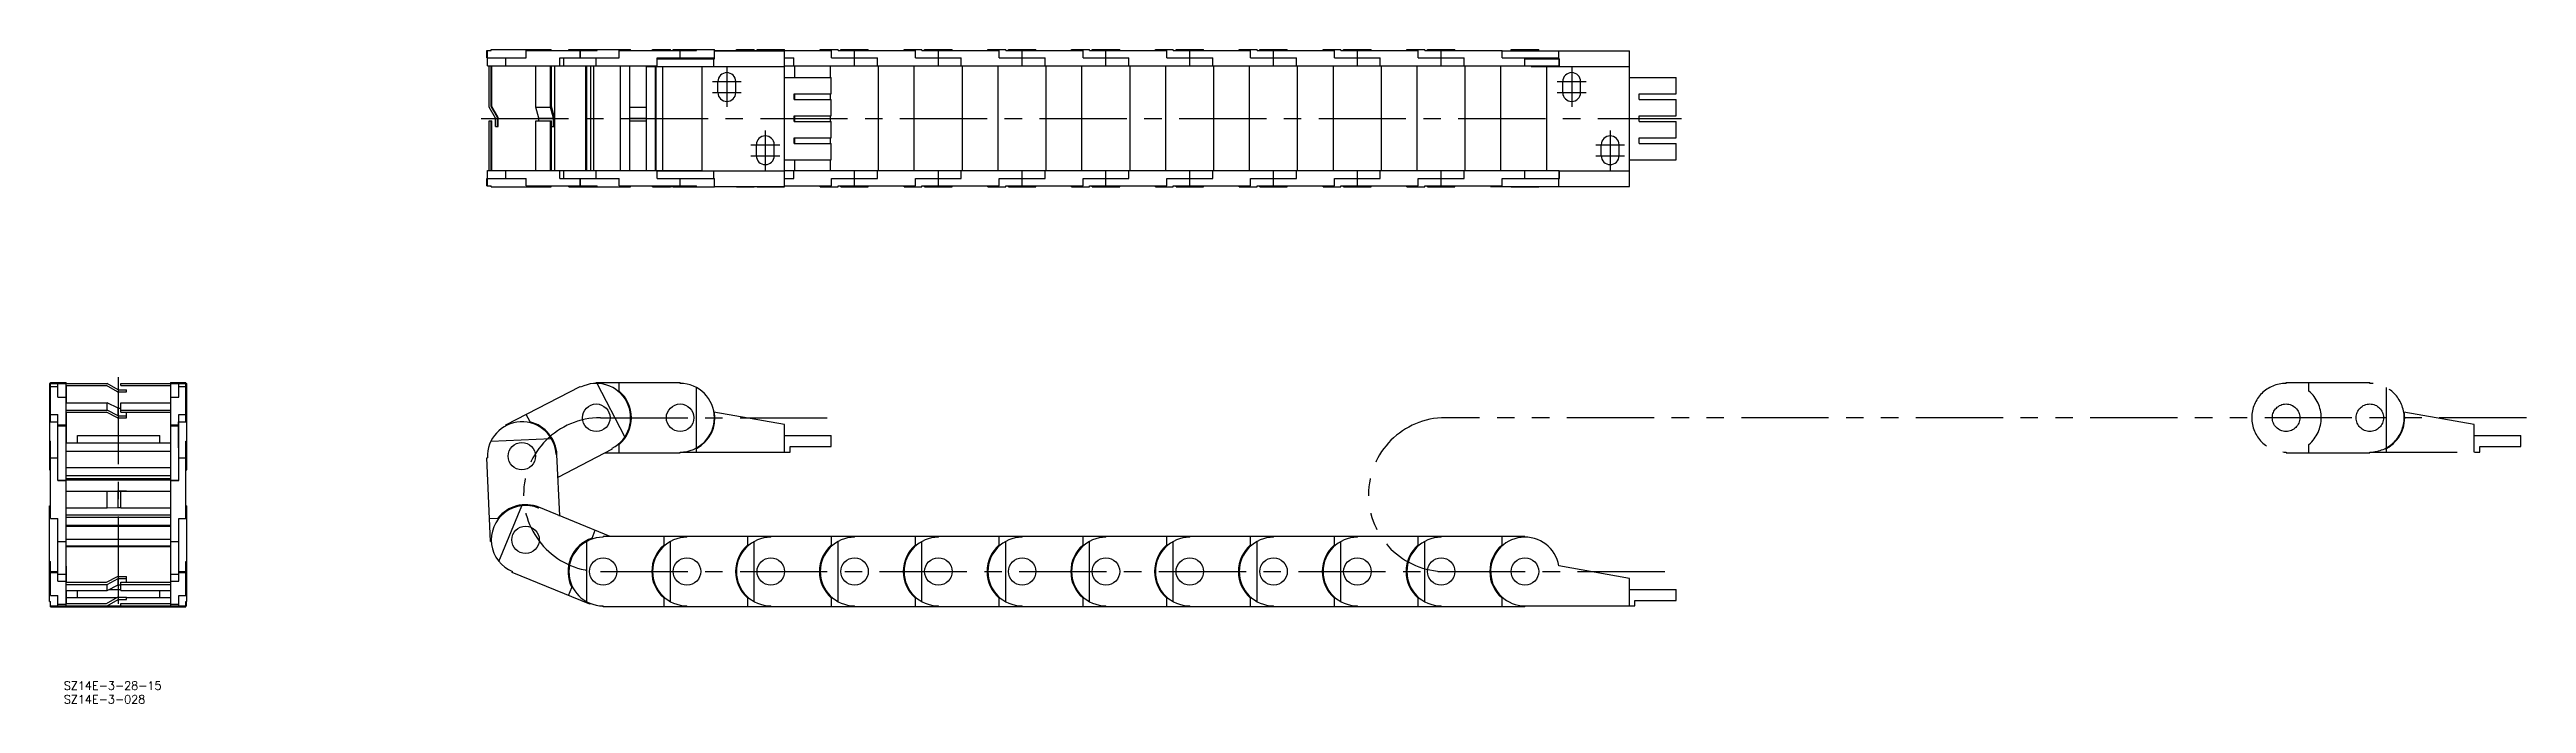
# Model space of a CAD drawing. Extents: x -25 to 876, y -35 to 203.
import ezdxf

# ---------------------------------------------------------------- set-up
doc = ezdxf.new("R2010")
doc.units = 0
doc.linetypes.add('CENTER', pattern=[50.8, 31.75, -6.35, 6.35, -6.35])
doc.linetypes.add('PHANTOM', pattern=[63.5, 31.75, -6.35, 6.35, -6.35, 6.35, -6.35])
doc.layers.get('0').update_dxf_attribs({"linetype": 'CONTINUOUS'})
doc.layers.add('CENTER', color=1, linetype='CENTER')
doc.styles.get("Standard").update_dxf_attribs({"font": 'txt.shx', "height": 3, "bigfont": 'bigfont.shx'})

msp = doc.modelspace()

# ---------------------------------------------------------------- linework, layer by layer
at = {"color": 7, "linetype": 'CONTINUOUS'}
for p, q in [((134.12, 199.87), (134.12, 202.47)), ((134.12, 202.47), (135.68, 202.47)), ((134.12, 199.87), (148.45, 199.87)), ((134.4, 196.87), (134.4, 202.47)), ((134.77, 199.86), (134.77, 199.87)), ((135.68, 202.47), (135.68, 202.87)), ((135.68, 202.87), (157.59, 202.87)), ((141.03, 196.87), (141.03, 199.87)), ((148.45, 199.87), (148.45, 202.47)), ((148.45, 202.47), (168.12, 202.47)), ((148.45, 202.47), (174.3, 202.47)), ((157.59, 202.47), (157.59, 202.87)), ((160.71, 196.87), (160.71, 199.87)), ((160.71, 199.87), (182.35, 199.87)), ((162.13, 196.87), (162.13, 199.86)), ((164, 202.47), (164, 202.87)), ((164, 202.87), (186.5, 202.87)), ((168.12, 199.87), (168.12, 202.47)), ((168.26, 199.87), (168.26, 202.47)), ((169, 202.47), (169, 202.87)), ((171.65, 199.86), (171.65, 199.87)), ((171.65, 199.86), (171.65, 199.87)), ((171.65, 199.86), (174, 199.86)), ((171.65, 199.86), (174, 199.86)), ((174, 196.87), (174, 199.87)), ((174.3, 202.47), (174.3, 202.87)), ((182.35, 199.87), (182.35, 202.47)), ((182.35, 202.47), (210.5, 202.47)), ((186.5, 202.47), (186.5, 202.87)), ((194.5, 202.47), (194.5, 202.87)), ((194.5, 202.87), (201, 202.87)), ((196.15, 196.87), (196.15, 199.87)), ((196.15, 199.87), (208.05, 199.87)), ((196.15, 199.52), (217.04, 199.52)), ((199.5, 199.52), (199.5, 199.87)), ((201, 202.47), (201, 202.87)), ((202, 202.47), (202, 202.87)), ((202, 202.87), (217, 202.87)), ((204.5, 199.87), (204.5, 202.47)), ((208.05, 199.86), (208.05, 199.87)), ((208.05, 199.86), (217, 199.86)), ((209.5, 199.52), (209.5, 199.86)), ((210.5, 202.47), (210.5, 202.87)), ((210.5, 199.52), (210.5, 199.86)), ((216.83, 196.69), (216.83, 199.52)), ((217, 199.86), (217, 202.87)), ((217, 202.47), (229.15, 202.47)), ((217, 202.34), (217.04, 202.34)), ((217.04, 199.52), (217.04, 202.34)), ((217.04, 202.34), (242.5, 202.34)), ((225, 202.47), (225, 202.87)), ((225, 202.87), (231.5, 202.87)), ((229.15, 202.34), (229.15, 202.47)), ((231.5, 202.47), (231.5, 202.87)), ((231.5, 202.47), (259.65, 202.47)), ((232.5, 202.47), (232.5, 202.87)), ((232.5, 202.87), (242.5, 202.87)), ((237.5, 202.34), (237.5, 202.47)), ((242.5, 202.47), (242.5, 202.87)), ((242.5, 153.04), (242.5, 202.34)), ((242.5, 199.87), (245.85, 199.87)), ((242.5, 199.87), (245.85, 199.87)), ((245.85, 196.87), (245.85, 199.87)), ((255.5, 202.47), (255.5, 202.87)), ((255.5, 202.87), (262, 202.87)), ((259.65, 199.87), (259.65, 202.47)), ((259.65, 199.87), (276.35, 199.87)), ((262, 202.47), (262, 202.87)), ((262, 202.47), (290.15, 202.47)), ((263, 202.47), (263, 202.87)), ((263, 202.87), (273, 202.87)), ((268, 196.87), (268, 202.47)), ((273, 202.47), (273, 202.87)), ((276.35, 196.87), (276.35, 199.87)), ((286, 202.47), (286, 202.87)), ((286, 202.87), (292.5, 202.87)), ((290.15, 199.87), (290.15, 202.47)), ((290.15, 199.87), (306.85, 199.87)), ((292.5, 202.47), (292.5, 202.87)), ((292.5, 202.47), (320.65, 202.47)), ((293.5, 202.47), (293.5, 202.87)), ((293.5, 202.87), (303.5, 202.87)), ((298.5, 196.87), (298.5, 202.47)), ((303.5, 202.47), (303.5, 202.87)), ((306.85, 196.87), (306.85, 199.87)), ((316.5, 202.47), (316.5, 202.87)), ((316.5, 202.87), (323, 202.87)), ((320.65, 199.87), (320.65, 202.47)), ((320.65, 199.87), (337.35, 199.87)), ((323, 202.47), (323, 202.87)), ((323, 202.47), (351.15, 202.47)), ((324, 202.47), (324, 202.87)), ((324, 202.87), (334, 202.87)), ((329, 196.87), (329, 202.47)), ((334, 202.47), (334, 202.87)), ((337.35, 196.87), (337.35, 199.87)), ((347, 202.47), (347, 202.87)), ((347, 202.87), (353.5, 202.87)), ((351.15, 199.87), (351.15, 202.47)), ((351.15, 199.87), (367.85, 199.87)), ((353.5, 202.47), (353.5, 202.87)), ((353.5, 202.47), (381.65, 202.47)), ((354.5, 202.47), (354.5, 202.87)), ((354.5, 202.87), (364.5, 202.87)), ((359.5, 196.87), (359.5, 202.47)), ((364.5, 202.47), (364.5, 202.87)), ((367.85, 196.87), (367.85, 199.87)), ((377.5, 202.47), (377.5, 202.87)), ((377.5, 202.87), (384, 202.87)), ((381.65, 199.87), (381.65, 202.47)), ((381.65, 199.87), (398.35, 199.87)), ((384, 202.47), (384, 202.87)), ((384, 202.47), (412.15, 202.47)), ((385, 202.47), (385, 202.87)), ((385, 202.87), (395, 202.87)), ((390, 196.87), (390, 202.47)), ((395, 202.47), (395, 202.87)), ((398.35, 196.87), (398.35, 199.87)), ((408, 202.47), (408, 202.87)), ((408, 202.87), (414.5, 202.87)), ((412.15, 199.87), (412.15, 202.47)), ((412.15, 199.87), (428.85, 199.87)), ((414.5, 202.47), (414.5, 202.87)), ((414.5, 202.47), (442.65, 202.47)), ((415.5, 202.47), (415.5, 202.87)), ((415.5, 202.87), (425.5, 202.87)), ((420.5, 196.87), (420.5, 202.47)), ((425.5, 202.47), (425.5, 202.87)), ((428.85, 196.87), (428.85, 199.87)), ((438.5, 202.47), (438.5, 202.87)), ((438.5, 202.87), (445, 202.87)), ((442.65, 199.87), (442.65, 202.47)), ((442.65, 199.87), (459.35, 199.87)), ((445, 202.47), (445, 202.87)), ((445, 202.47), (473.15, 202.47)), ((446, 202.47), (446, 202.87)), ((446, 202.87), (456, 202.87)), ((451, 196.87), (451, 202.47)), ((456, 202.47), (456, 202.87)), ((459.35, 196.87), (459.35, 199.87)), ((469, 202.47), (469, 202.87)), ((469, 202.87), (475.5, 202.87)), ((473.15, 199.87), (473.15, 202.47)), ((473.15, 199.87), (489.85, 199.87)), ((475.5, 202.47), (475.5, 202.87)), ((475.5, 202.47), (503.65, 202.47)), ((476.5, 202.47), (476.5, 202.87)), ((476.5, 202.87), (486.5, 202.87)), ((481.5, 196.87), (481.5, 202.47)), ((486.5, 202.47), (486.5, 202.87)), ((489.85, 196.87), (489.85, 199.87)), ((503.65, 199.87), (503.65, 202.47)), ((503.65, 202.34), (550, 202.34)), ((503.65, 199.87), (524.5, 199.87)), ((507, 202.34), (507, 202.87)), ((507, 202.87), (517, 202.87)), ((512, 196.87), (512, 199.87)), ((512, 199.52), (524.54, 199.52)), ((517, 202.34), (517, 202.87)), ((524.33, 199.52), (524.33, 202.34)), ((524.5, 196.87), (524.5, 199.52)), ((524.54, 196.69), (524.54, 199.52)), ((550, 153.04), (550, 202.34)), ((134.4, 196.87), (196.15, 196.87)), ((134.96, 181.87), (134.96, 196.87)), ((135.76, 182.08), (135.76, 196.87)), ((136.03, 182.08), (136.03, 196.87)), ((152.05, 181.87), (152.05, 196.87)), ((157.38, 181.87), (157.38, 196.87)), ((157.75, 182.08), (157.75, 196.87)), ((158.85, 158.87), (158.85, 196.87)), ((170.18, 158.87), (170.18, 196.87)), ((170.51, 158.87), (170.51, 196.87)), ((171.96, 158.87), (171.96, 196.87)), ((173.12, 158.87), (173.12, 196.87)), ((182.75, 158.87), (182.75, 196.87)), ((186.25, 158.87), (186.25, 196.87)), ((192.25, 158.87), (192.25, 196.87)), ((192.25, 196.69), (242.5, 196.69)), ((195.5, 158.87), (195.5, 196.69)), ((195.75, 158.87), (195.75, 196.69)), ((198.25, 158.87), (198.25, 196.69)), ((212.5, 158.69), (212.5, 196.69)), ((218.25, 187.19), (218.25, 191.19)), ((224.75, 187.19), (224.75, 191.19)), ((242.5, 196.87), (246.25, 196.87)), ((242.5, 192.69), (259.5, 192.69)), ((245.85, 196.87), (524.5, 196.87)), ((246.25, 192.69), (246.25, 196.87)), ((259.25, 192.69), (259.25, 196.87)), ((259.5, 186.69), (259.5, 192.69)), ((276.75, 158.87), (276.75, 196.87)), ((289.75, 158.87), (289.75, 196.87)), ((307.25, 158.87), (307.25, 196.87)), ((320.25, 158.87), (320.25, 196.87)), ((337.75, 158.87), (337.75, 196.87)), ((350.75, 158.87), (350.75, 196.87)), ((368.25, 158.87), (368.25, 196.87)), ((381.25, 158.87), (381.25, 196.87)), ((398.75, 158.87), (398.75, 196.87)), ((411.75, 158.87), (411.75, 196.87)), ((429.25, 158.87), (429.25, 196.87)), ((442.25, 158.87), (442.25, 196.87)), ((459.75, 158.87), (459.75, 196.87)), ((472.75, 158.87), (472.75, 196.87)), ((490.25, 158.87), (490.25, 196.87)), ((503.25, 158.87), (503.25, 196.87)), ((514.24, 196.69), (514.24, 196.87)), ((514.24, 196.69), (550, 196.69)), ((520, 158.87), (520, 196.69)), ((525.75, 187.19), (525.75, 191.19)), ((532.25, 187.19), (532.25, 191.19)), ((550, 192.69), (567, 192.69)), ((567, 186.69), (567, 192.69)), ((137.27, 177.87), (134.96, 181.87)), ((135.76, 182.08), (136.03, 182.08)), ((138.07, 178.08), (135.76, 182.08)), ((138.34, 178.08), (136.03, 182.08)), ((152.05, 181.87), (157.38, 181.87)), ((153.11, 177.87), (152.05, 181.87)), ((158.44, 177.87), (157.38, 181.87)), ((158.81, 178.08), (157.75, 182.08)), ((186.25, 181.87), (192.25, 181.87)), ((246, 184.69), (246, 186.69)), ((246, 186.69), (259.5, 186.69)), ((246, 184.69), (259.5, 184.69)), ((246.25, 184.69), (246.25, 186.69)), ((259.25, 184.69), (259.25, 186.69)), ((259.5, 178.69), (259.5, 184.69)), ((553.5, 184.69), (553.5, 186.69)), ((553.5, 186.69), (567, 186.69)), ((553.5, 184.69), (567, 184.69)), ((567, 178.69), (567, 184.69)), ((134.96, 158.87), (134.96, 176.87)), ((134.96, 176.87), (136.03, 176.87)), ((135.76, 158.87), (135.76, 176.87)), ((136.03, 158.87), (136.03, 176.87)), ((137.27, 174.87), (137.27, 177.87)), ((137.27, 174.87), (138.34, 174.87)), ((138.07, 174.87), (138.07, 178.08)), ((138.07, 178.08), (138.34, 178.08)), ((138.34, 174.87), (138.34, 178.08)), ((152.05, 158.87), (152.05, 176.87)), ((152.05, 176.87), (157.75, 176.87)), ((153.11, 176.87), (153.11, 177.87)), ((153.11, 177.87), (158.44, 177.87)), ((157.38, 158.87), (157.38, 176.87)), ((157.75, 158.87), (157.75, 176.87)), ((157.75, 174.87), (158.81, 174.87)), ((158.44, 174.87), (158.44, 177.87)), ((158.81, 174.87), (158.81, 178.08)), ((186.25, 177.87), (192.25, 177.87)), ((186.25, 176.87), (192.25, 176.87)), ((246, 176.69), (246, 178.69)), ((246, 178.69), (259.5, 178.69)), ((246, 176.69), (259.5, 176.69)), ((246.25, 176.69), (246.25, 178.69)), ((259.25, 176.69), (259.25, 178.69)), ((259.5, 170.69), (259.5, 176.69)), ((553.5, 176.69), (553.5, 178.69)), ((553.5, 178.69), (567, 178.69)), ((553.5, 176.69), (567, 176.69)), ((567, 170.69), (567, 176.69)), ((232.25, 164.19), (232.25, 168.19)), ((238.75, 164.19), (238.75, 168.19)), ((242.5, 162.69), (259.5, 162.69)), ((246, 168.69), (246, 170.69)), ((246, 170.69), (259.5, 170.69)), ((246, 168.69), (259.5, 168.69)), ((246.25, 168.69), (246.25, 170.69)), ((246.25, 158.87), (246.25, 162.69)), ((259.25, 168.69), (259.25, 170.69)), ((259.25, 158.87), (259.25, 162.69)), ((259.5, 162.69), (259.5, 168.69)), ((539.75, 164.19), (539.75, 168.19)), ((546.25, 164.19), (546.25, 168.19)), ((550, 162.69), (567, 162.69)), ((553.5, 168.69), (553.5, 170.69)), ((553.5, 170.69), (567, 170.69)), ((553.5, 168.69), (567, 168.69)), ((567, 162.69), (567, 168.69)), ((134.12, 153.27), (134.12, 155.87)), ((134.12, 155.87), (148.45, 155.87)), ((134.12, 153.27), (135.68, 153.27)), ((134.4, 153.27), (134.4, 158.87)), ((134.4, 158.87), (212.5, 158.87)), ((135.68, 152.87), (135.68, 153.27)), ((141.03, 155.87), (141.03, 158.87)), ((148.45, 153.27), (148.45, 155.87)), ((148.45, 153.27), (174.3, 153.27)), ((157.59, 152.87), (157.59, 153.27)), ((160.71, 155.87), (160.71, 158.87)), ((160.71, 155.87), (182.35, 155.87)), ((162.13, 155.87), (162.13, 158.87)), ((164, 152.87), (164, 153.27)), ((168.12, 153.27), (168.12, 155.87)), ((168.26, 153.27), (168.26, 155.87)), ((169, 152.87), (169, 153.27)), ((174, 155.87), (174, 158.87)), ((174.3, 152.87), (174.3, 153.27)), ((182.35, 153.27), (182.35, 155.87)), ((182.35, 153.27), (210.5, 153.27)), ((186.5, 152.87), (186.5, 153.27)), ((186.5, 152.87), (186.5, 153.27)), ((194.5, 152.87), (194.5, 153.27)), ((196.15, 155.87), (196.15, 158.87)), ((196.15, 158.69), (242.5, 158.69)), ((196.15, 155.87), (217.04, 155.87)), ((199.5, 153.04), (199.5, 153.27)), ((204.5, 153.27), (204.5, 155.87)), ((207, 158.69), (207, 158.87)), ((208.05, 155.87), (208.05, 155.87)), ((208.05, 155.87), (216.83, 155.87)), ((209.5, 153.04), (209.5, 153.27)), ((210.5, 152.87), (210.5, 153.27)), ((216.83, 155.87), (216.83, 158.69)), ((217, 152.87), (217, 155.87)), ((217.04, 153.04), (217.04, 155.87)), ((242.5, 158.87), (245.85, 158.87)), ((242.5, 155.87), (245.85, 155.87)), ((242.5, 153.27), (259.65, 153.27)), ((245.85, 155.87), (245.85, 158.87)), ((245.85, 158.87), (524.5, 158.87)), ((255.5, 152.87), (255.5, 153.27)), ((259.65, 153.27), (259.65, 155.87)), ((259.65, 155.87), (276.35, 155.87)), ((262, 152.87), (262, 153.27)), ((262, 153.27), (290.15, 153.27)), ((263, 152.87), (263, 153.27)), ((268, 153.27), (268, 158.87)), ((273, 152.87), (273, 153.27)), ((276.35, 155.87), (276.35, 158.87)), ((286, 152.87), (286, 153.27)), ((290.15, 153.27), (290.15, 155.87)), ((290.15, 155.87), (298.5, 155.87)), ((292.5, 152.87), (292.5, 153.27)), ((292.5, 153.27), (320.65, 153.27)), ((293.5, 152.87), (293.5, 153.27)), ((294.95, 155.87), (298.5, 155.87)), ((298.5, 153.27), (298.5, 158.87)), ((298.5, 155.87), (306.85, 155.87)), ((303.5, 152.87), (303.5, 153.27)), ((306.85, 155.87), (306.85, 158.87)), ((316.5, 152.87), (316.5, 153.27)), ((320.65, 153.27), (320.65, 155.87)), ((320.65, 155.87), (337.35, 155.87)), ((323, 152.87), (323, 153.27)), ((323, 153.27), (351.15, 153.27)), ((324, 152.87), (324, 153.27)), ((329, 153.27), (329, 158.87)), ((334, 152.87), (334, 153.27)), ((337.35, 155.87), (337.35, 158.87)), ((347, 152.87), (347, 153.27)), ((351.15, 153.27), (351.15, 155.87)), ((351.15, 155.87), (367.85, 155.87)), ((353.5, 152.87), (353.5, 153.27)), ((353.5, 153.27), (381.65, 153.27)), ((354.5, 152.87), (354.5, 153.27)), ((359.5, 153.27), (359.5, 158.87)), ((364.5, 152.87), (364.5, 153.27)), ((367.85, 155.87), (367.85, 158.87)), ((377.5, 152.87), (377.5, 153.27)), ((381.65, 153.27), (381.65, 155.87)), ((381.65, 155.87), (398.35, 155.87)), ((384, 152.87), (384, 153.27)), ((384, 153.27), (412.15, 153.27)), ((385, 152.87), (385, 153.27)), ((390, 153.27), (390, 158.87)), ((395, 152.87), (395, 153.27)), ((398.35, 155.87), (398.35, 158.87)), ((408, 152.87), (408, 153.27)), ((412.15, 153.27), (412.15, 155.87)), ((412.15, 155.87), (428.85, 155.87)), ((414.5, 152.87), (414.5, 153.27)), ((414.5, 153.27), (442.65, 153.27)), ((415.5, 152.87), (415.5, 153.27)), ((420.5, 153.27), (420.5, 158.87)), ((425.5, 152.87), (425.5, 153.27)), ((428.85, 155.87), (428.85, 158.87)), ((438.5, 152.87), (438.5, 153.27)), ((442.65, 153.27), (442.65, 155.87)), ((442.65, 155.87), (459.35, 155.87)), ((445, 152.87), (445, 153.27)), ((445, 153.27), (473.15, 153.27)), ((446, 152.87), (446, 153.27)), ((451, 153.27), (451, 158.87)), ((456, 152.87), (456, 153.27)), ((459.35, 155.87), (459.35, 158.87)), ((469, 152.87), (469, 153.27)), ((473.15, 153.27), (473.15, 155.87)), ((473.15, 155.87), (489.85, 155.87)), ((475.5, 152.87), (475.5, 153.27)), ((475.5, 153.27), (503.65, 153.27)), ((476.5, 152.87), (476.5, 153.27)), ((481.5, 153.27), (481.5, 158.87)), ((486.5, 152.87), (486.5, 153.27)), ((489.85, 155.87), (489.85, 158.87)), ((499.5, 153.04), (499.5, 153.27)), ((503.65, 153.27), (503.65, 155.87)), ((503.65, 155.87), (524.54, 155.87)), ((512, 155.87), (512, 158.87)), ((514.24, 155.87), (514.24, 155.87)), ((524.33, 153.04), (524.33, 155.87)), ((524.5, 155.87), (524.5, 158.87)), ((524.5, 158.69), (550, 158.69)), ((524.54, 155.87), (524.54, 158.69)), ((135.68, 152.87), (157.59, 152.87)), ((146.85, 152.87), (146.85, 152.87)), ((146.85, 152.87), (146.85, 152.87)), ((164, 152.87), (186.5, 152.87)), ((174.3, 152.87), (186.5, 152.87)), ((194.5, 152.87), (201, 152.87)), ((199.5, 153.04), (209.5, 153.04)), ((201, 152.87), (201, 153.04)), ((202, 152.87), (202, 153.04)), ((202, 152.87), (217, 152.87)), ((217, 153.04), (217.2, 153.04)), ((217.04, 153.04), (242.5, 153.04)), ((225, 152.87), (225, 153.04)), ((225, 152.87), (231.5, 152.87)), ((231.5, 152.87), (231.5, 153.04)), ((232.5, 152.87), (232.5, 153.04)), ((232.5, 152.87), (242.5, 152.87)), ((242.5, 152.87), (242.5, 153.04)), ((255.5, 152.87), (262, 152.87)), ((263, 152.87), (273, 152.87)), ((286, 152.87), (292.5, 152.87)), ((293.5, 152.87), (303.5, 152.87)), ((316.5, 152.87), (323, 152.87)), ((324, 152.87), (334, 152.87)), ((347, 152.87), (353.5, 152.87)), ((354.5, 152.87), (364.5, 152.87)), ((377.5, 152.87), (384, 152.87)), ((385, 152.87), (395, 152.87)), ((408, 152.87), (414.5, 152.87)), ((415.5, 152.87), (425.5, 152.87)), ((438.5, 152.87), (445, 152.87)), ((446, 152.87), (456, 152.87)), ((469, 152.87), (475.5, 152.87)), ((476.5, 152.87), (486.5, 152.87)), ((499.5, 153.04), (550, 153.04)), ((507, 152.87), (507, 153.04)), ((507, 152.87), (517, 152.87)), ((517, 152.87), (517, 153.04)), ((-25, 81.3), (-24.6, 81.3)), ((-25, 81.3), (-25, 49.8)), ((-24.6, 67.3), (-24.6, 81.6)), ((-24.6, 81.6), (-19, 81.6)), ((-24.6, 81.3), (-4, 81.3)), ((-22, 76.34), (-22, 81.6)), ((-21.99, 81.08), (-21.99, 81.3)), ((-19, 0), (-19, 81.6)), ((0, 78.99), (-4, 81.3)), ((1, 80.5), (1, 81.3)), ((1, 81.3), (24.6, 81.3)), ((19, 81.6), (24.6, 81.6)), ((19, 81.6), (19, 0)), ((21.99, 81.08), (21.99, 81.3)), ((22, 76.34), (22, 81.6)), ((24.6, 67.3), (24.6, 81.6)), ((24.6, 81.3), (25, 81.3)), ((25, 49.8), (25, 81.3)), ((174, 81.6), (204.5, 81.6)), ((174, 81.3), (174, 81.6)), ((184.36, 61.81), (174.3, 81.3)), ((182.35, 78.5), (182.35, 81.6)), ((204.5, 81.3), (204.5, 81.6)), ((-25, 73.8), (-24.6, 73.8)), ((-24.6, 80.17), (-22, 80.17)), ((-22, 81.08), (-21.99, 81.08)), ((-22, 76.34), (-19, 76.34)), ((-19, 80.5), (-4.21, 80.5)), ((-19, 74.28), (-4, 74.28)), ((-18.83, 74.28), (-18.83, 80.5)), ((-0.21, 78.19), (-4.21, 80.5)), ((-4, 71.53), (-4, 74.28)), ((0, 72.23), (-4, 74.28)), ((-0.21, 78.19), (3, 78.19)), ((0, 78.99), (3, 78.99)), ((0, 69.48), (0, 72.23)), ((0, 72.23), (1, 72.23)), ((1, 80.5), (19, 80.5)), ((1, 70.82), (1, 74.28)), ((1, 74.28), (19, 74.28)), ((3, 78.19), (3, 78.99)), ((19, 76.34), (22, 76.34)), ((21.99, 81.08), (22, 81.08)), ((22, 80.17), (24.6, 80.17)), ((24.6, 73.8), (25, 73.8)), ((141.03, 66.17), (168.12, 80.17)), ((168.26, 79.91), (168.12, 80.17)), ((210.5, 57.83), (210.5, 79.77)), ((-25, 67.3), (-22, 67.3)), ((-24.6, 70), (-22, 70)), ((-22, 45.89), (-22, 70)), ((-22, 66.17), (-19, 66.17)), ((-22, 65.9), (-19, 65.9)), ((-19, 71.53), (-4, 71.53)), ((-19, 70.82), (-4.21, 70.82)), ((-18.83, 59.7), (-18.83, 70.82)), ((-0.21, 68.77), (-4.21, 70.82)), ((0, 69.48), (-4, 71.53)), ((-0.21, 68.77), (3, 68.77)), ((0, 69.48), (3, 69.48)), ((1, 71.53), (19, 71.53)), ((1, 70.82), (19, 70.82)), ((3, 68.77), (3, 70.82)), ((19, 66.17), (22, 66.17)), ((19, 65.9), (22, 65.9)), ((21.99, 57.81), (21.99, 67.3)), ((22, 45.89), (22, 70)), ((22, 70), (24.6, 70)), ((22, 67.3), (25, 67.3)), ((25, 60.3), (25, 67.3)), ((141.17, 65.9), (141.03, 66.17)), ((149.87, 67.25), (148.45, 70)), ((242.5, 66.3), (216.83, 70.83)), ((242.5, 56.3), (242.5, 66.3)), ((-25, 60.3), (-24.6, 60.3)), ((-25, 59.8), (-24.6, 59.8)), ((-24.6, 32.1), (-24.6, 60.3)), ((-24.6, 54.24), (-22, 54.24)), ((-24.6, 54.23), (-22, 54.23)), ((-19, 59.7), (19, 59.7)), ((-19, 56.58), (19, 56.58)), ((-14.83, 59.7), (-14.83, 62.3)), ((-14.83, 62.3), (15.17, 62.3)), ((15.17, 59.7), (15.17, 62.3)), ((21.99, 57.81), (22, 57.81)), ((22, 54.24), (24.6, 54.24)), ((22, 54.23), (24.6, 54.23)), ((24.6, 32.1), (24.6, 60.3)), ((24.6, 60.3), (25, 60.3)), ((24.6, 59.8), (25, 59.8)), ((134.12, 54.23), (134.42, 54.24)), ((135.48, 23.76), (134.12, 54.23)), ((135.68, 60.3), (157.59, 61.28)), ((159.39, 55.36), (159.69, 55.37)), ((160.69, 33.08), (159.69, 55.37)), ((160.06, 47.19), (179.88, 57.43)), ((177.11, 56), (204.5, 56)), ((179.88, 57.43), (179.74, 57.69)), ((182.35, 56), (182.35, 59.1)), ((204.5, 56.3), (244.5, 56.3)), ((204.5, 56), (204.5, 56.3)), ((210.5, 56.3), (210.5, 57.61)), ((242.5, 62.3), (259.5, 62.3)), ((244.5, 56.3), (244.5, 58.3)), ((244.5, 58.3), (259.5, 58.3)), ((259.5, 58.3), (259.5, 62.3)), ((-25, 49.8), (-24.6, 49.8)), ((-22, 45.89), (-19, 45.89)), ((-21.99, 46.03), (-19, 46.03)), ((-19, 50.73), (19, 50.73)), ((-19, 47.71), (19, 47.71)), ((-19, 46.62), (19, 46.62)), ((-19, 46.48), (19, 46.48)), ((-19, 46.21), (19, 46.21)), ((19, 46.03), (21.99, 46.03)), ((19, 45.89), (22, 45.89)), ((24.6, 49.8), (25, 49.8)), ((160.2, 47.26), (160.04, 47.57)), ((-25, 1.83), (-25, 36.75)), ((-25, 36.75), (-24.6, 36.75)), ((-19, 42.04), (-4.21, 42.04)), ((-19, 42), (-4, 42)), ((-4.21, 42.04), (-0.21, 42.14)), ((-4, 42), (0, 42.11)), ((-4, 36.01), (-4, 42)), ((-4, 36.01), (0, 36.11)), ((-0.21, 42.14), (3, 42.14)), ((0, 36.11), (0, 42.11)), ((0, 42.11), (3, 42.11)), ((0, 36.11), (1, 36.11)), ((1, 36.01), (1, 42.04)), ((1, 42.04), (19, 42.04)), ((1, 42), (19, 42)), ((3, 42.04), (3, 42.14)), ((24.6, 36.75), (25, 36.75)), ((25, 1.83), (25, 36.75)), ((138.56, 16.45), (146.85, 36.75)), ((152.99, 35.9), (153.1, 36.18)), ((179.01, 25.6), (153.1, 36.18)), ((-24.6, 32.1), (-22, 32.1)), ((-22, 9.32), (-22, 32.1)), ((-19, 36.01), (-4, 36.01)), ((-19, 33.48), (19, 33.48)), ((-19, 32.59), (19, 32.59)), ((-19, 29.67), (19, 29.67)), ((-19, 29.35), (19, 29.35)), ((1, 36.01), (19, 36.01)), ((22, 9.32), (22, 32.1)), ((22, 32.1), (24.6, 32.1)), ((135.1, 32.1), (138.2, 32.24)), ((160.33, 33.23), (160.68, 33.24)), ((172.44, 24.94), (173.61, 27.81)), ((-22, 23.76), (-19, 23.76)), ((-19, 24.53), (19, 24.53)), ((-19, 22.14), (19, 22.14)), ((-19, 21.9), (19, 21.9)), ((19, 23.76), (22, 23.76)), ((135.48, 23.76), (135.78, 23.77)), ((170.5, 1.83), (170.5, 23.77)), ((512, 25.6), (176.5, 25.6)), ((176.5, 25.3), (176.5, 25.6)), ((198.65, 22.5), (198.65, 25.6)), ((201, 1.83), (201, 23.77)), ((207, 25.3), (207, 25.6)), ((229.15, 22.5), (229.15, 25.6)), ((231.5, 1.83), (231.5, 23.77)), ((237.5, 25.3), (237.5, 25.6)), ((259.65, 22.5), (259.65, 25.6)), ((262, 1.83), (262, 23.77)), ((268, 25.3), (268, 25.6)), ((290.15, 22.5), (290.15, 25.6)), ((292.5, 1.83), (292.5, 23.77)), ((298.5, 25.3), (298.5, 25.6)), ((320.65, 22.5), (320.65, 25.6)), ((323, 1.83), (323, 23.77)), ((329, 25.3), (329, 25.6)), ((351.15, 22.5), (351.15, 25.6)), ((353.5, 1.83), (353.5, 23.77)), ((359.5, 25.3), (359.5, 25.6)), ((381.65, 22.5), (381.65, 25.6)), ((384, 1.83), (384, 23.77)), ((390, 25.3), (390, 25.6)), ((412.15, 22.5), (412.15, 25.6)), ((414.5, 1.83), (414.5, 23.77)), ((420.5, 25.3), (420.5, 25.6)), ((442.65, 22.5), (442.65, 25.6)), ((445, 1.83), (445, 23.77)), ((451, 25.3), (451, 25.6)), ((473.15, 22.5), (473.15, 25.6)), ((475.5, 1.83), (475.5, 23.77)), ((481.5, 25.3), (481.5, 25.6)), ((503.65, 22.5), (503.65, 25.6)), ((512, 25.3), (512, 25.6)), ((-25, 16.45), (-24.6, 16.45)), ((-24.6, 4.11), (-24.6, 16.45)), ((-24.6, 12.76), (-22, 12.76)), ((-24.6, 12.48), (-22, 12.48)), ((-22, 11.83), (-19, 11.83)), ((-22, 9.32), (-19, 9.32)), ((-19, 14.79), (-18.83, 14.79)), ((-18.83, 8.87), (-18.83, 14.79)), ((-4.21, 8.87), (-0.21, 11.01)), ((-4, 8.13), (0, 10.26)), ((-0.21, 11.01), (3, 11.01)), ((0, 8), (0, 10.26)), ((0, 10.26), (3, 10.26)), ((3, 8.87), (3, 11.01)), ((19, 11.83), (22, 11.83)), ((19, 9.32), (22, 9.32)), ((22, 12.76), (24.6, 12.76)), ((22, 12.48), (24.6, 12.48)), ((24.6, 12.76), (24.6, 16.45)), ((24.6, 4.11), (24.6, 16.45)), ((24.6, 16.45), (25, 16.45)), ((143.42, 12.48), (143.54, 12.76)), ((171.66, 0.95), (143.42, 12.48)), ((550, 10.3), (524.33, 14.83)), ((550, 0.3), (550, 10.3)), ((-25, 7.8), (-25, 7.8)), ((-25, 1.83), (-24.6, 1.83)), ((-24.6, 4.11), (-22, 4.11)), ((-24.6, 0), (-24.6, 1.83)), ((-24.6, 0.3), (24.82, 0.3)), ((-24.6, 0), (24.6, 0)), ((-22, 0), (-22, 4.11)), ((-22, 0.95), (-19, 0.95)), ((-22, 0.81), (-21.99, 0.81)), ((-21.99, 0.81), (-21.99, 0.95)), ((-19, 8.87), (-4.21, 8.87)), ((-19, 8.13), (-4, 8.13)), ((-19, 5.86), (-4, 5.86)), ((-19, 1.1), (-4.21, 1.1)), ((-18.83, 1.1), (-18.83, 5.86)), ((-18.83, 3.3), (-0.4, 3.3)), ((-14.83, 3.3), (-14.83, 5.86)), ((-4.21, 1.1), (-0.21, 3.41)), ((-4, 5.86), (-4, 8.13)), ((-4, 5.86), (0, 8)), ((-4, 0.3), (0, 2.61)), ((-3.17, 6.3), (1, 6.3)), ((-0.21, 3.41), (3, 3.41)), ((0, 8), (1, 8)), ((0, 2.61), (3, 2.61)), ((1, 5.86), (1, 8.87)), ((1, 8.87), (19, 8.87)), ((1, 8.13), (19, 8.13)), ((1, 5.86), (19, 5.86)), ((1, 0.3), (1, 1.1)), ((1, 1.1), (19, 1.1)), ((3, 2.61), (3, 3.41)), ((3, 3.3), (19, 3.3)), ((15.17, 3.3), (15.17, 5.86)), ((19, 0.95), (22, 0.95)), ((21.99, 0.81), (21.99, 0.95)), ((21.99, 0.81), (22, 0.81)), ((22, 0), (22, 4.11)), ((22, 4.11), (24.6, 4.11)), ((24.6, 0), (24.6, 1.83)), ((24.6, 1.83), (25, 1.83)), ((24.82, 0.3), (24.82, 1.83)), ((163.93, 4.11), (165.1, 6.98)), ((171.66, 0.95), (171.77, 1.23)), ((176.5, 0), (176.5, 0.3)), ((512, 0), (176.5, 0)), ((198.65, 0), (198.65, 3.1)), ((207, 0), (207, 0.3)), ((229.15, 0), (229.15, 3.1)), ((237.5, 0), (237.5, 0.3)), ((259.65, 0), (259.65, 3.1)), ((268, 0), (268, 0.3)), ((290.15, 0), (290.15, 3.1)), ((298.5, 0), (298.5, 0.3)), ((320.65, 0), (320.65, 3.1)), ((329, 0), (329, 0.3)), ((351.15, 0), (351.15, 3.1)), ((359.5, 0), (359.5, 0.3)), ((381.65, 0), (381.65, 3.1)), ((390, 0), (390, 0.3)), ((412.15, 0), (412.15, 3.1)), ((420.5, 0), (420.5, 0.3)), ((442.65, 0), (442.65, 3.1)), ((451, 0), (451, 0.3)), ((473.15, 0), (473.15, 3.1)), ((481.5, 0), (481.5, 0.3)), ((503.65, 0), (503.65, 3.1)), ((512, 0.3), (552, 0.3)), ((512, 0), (512, 0.3)), ((550, 6.3), (567, 6.3)), ((552, 2.3), (567, 2.3)), ((552, 0.3), (552, 2.3)), ((567, 2.3), (567, 6.3))]:
    msp.add_line(p, q, dxfattribs=at)
at = {"color": 3, "linetype": 'PHANTOM'}
for p, q in [((789, 81.6), (819.5, 81.6)), ((789, 81.3), (789, 81.6)), ((797.35, 78.5), (797.35, 81.6)), ((819.5, 81.3), (819.5, 81.6)), ((825.5, 57.83), (825.5, 79.77)), ((876.5, 68.8), (483.03, 68.8)), ((857.5, 66.3), (831.83, 70.83)), ((857.5, 56.3), (857.5, 66.3)), ((789, 56.3), (789, 56)), ((789, 56), (819.5, 56)), ((797.35, 56), (797.35, 59.1)), ((819.5, 56.3), (859.5, 56.3)), ((819.5, 56), (819.5, 56.3)), ((825.5, 56.3), (825.5, 57.61)), ((857.5, 62.3), (874.5, 62.3)), ((859.5, 58.3), (874.5, 58.3)), ((859.5, 56.3), (859.5, 58.3)), ((874.5, 58.3), (874.5, 62.3))]:
    msp.add_line(p, q, dxfattribs=at)
at = {"color": 7, "linetype": 'CONTINUOUS'}
for centre in [(174, 68.8), (204.5, 68.8), (146.9, 54.8), (148.26, 24.33), (176.5, 12.8), (207, 12.8), (237.5, 12.8), (268, 12.8), (298.5, 12.8), (329, 12.8), (359.5, 12.8), (390, 12.8), (420.5, 12.8), (451, 12.8), (481.5, 12.8), (512, 12.8)]:
    msp.add_circle(centre, 5, dxfattribs=at)
at = {"color": 3, "linetype": 'PHANTOM'}
for centre in [(789, 68.8), (819.5, 68.8)]:
    msp.add_circle(centre, 5, dxfattribs=at)
at = {"color": 7, "linetype": 'CONTINUOUS'}
for centre, radius, start, end in [((221.5, 191.19), 3.25, 0.00045, 179.99955), ((529, 191.19), 3.25, 0.00045, 179.99955), ((221.5, 187.19), 3.25, 180.00045, 359.99955), ((529, 187.19), 3.25, 180.00045, 359.99955), ((235.5, 168.19), 3.25, 0.00045, 179.99955), ((543, 168.19), 3.25, 0.00045, 179.99955), ((235.5, 164.19), 3.25, 180.00045, 359.99955), ((543, 164.19), 3.25, 180.00045, 359.99955), ((174, 68.8), 12.5, 297.32427, 117.32427), ((204.5, 68.8), 12.5, 270, 90), ((174, 68.8), 12.8, 310.71857, 49.28142), ((146.9, 54.8), 12.5, 2.55615, 182.55615), ((146.9, 54.8), 12.8, 2.5329, 76.60578), ((204.5, 68.8), 12.7, 298.19286, 9.00905), ((148.26, 24.33), 12.5, 67.78797, 247.78804), ((148.26, 24.33), 12.8, 67.788, 141.83761), ((176.5, 12.8), 12.8, 108.50659, 207.06948), ((176.5, 12.8), 12.5, 90, 270), ((207, 12.8), 12.8, 130.71855, 229.28143), ((207, 12.8), 12.5, 90, 270), ((237.5, 12.8), 12.8, 130.71855, 229.28143), ((237.5, 12.8), 12.5, 90, 270), ((268, 12.8), 12.8, 130.71855, 229.28143), ((268, 12.8), 12.5, 90, 270), ((298.5, 12.8), 12.8, 130.71855, 229.28143), ((298.5, 12.8), 12.5, 90, 270), ((329, 12.8), 12.8, 130.71855, 229.28143), ((329, 12.8), 12.5, 90, 270), ((359.5, 12.8), 12.8, 130.71855, 229.28143), ((359.5, 12.8), 12.5, 90, 270), ((390, 12.8), 12.8, 130.71855, 229.28143), ((390, 12.8), 12.5, 90, 270), ((420.5, 12.8), 12.8, 130.71855, 229.28146), ((420.5, 12.8), 12.5, 90, 270), ((451, 12.8), 12.8, 130.71855, 229.28146), ((451, 12.8), 12.5, 90, 270), ((481.5, 12.8), 12.8, 130.71855, 229.28146), ((481.5, 12.8), 12.5, 90, 270), ((512, 12.8), 12.8, 130.71855, 229.28145), ((512, 12.8), 12.5, 9.32518, 270)]:
    msp.add_arc(centre, radius, start, end, dxfattribs=at)
at = {"color": 3, "linetype": 'PHANTOM'}
for centre, radius, start, end in [((789, 68.8), 12.5, 90, 270), ((819.5, 68.8), 12.5, 270, 90), ((789, 68.8), 12.8, 310.71854, 49.28146), ((483.03, 40.8), 28, 90, 270), ((819.5, 68.8), 12.7, 298.19287, 9.00902)]:
    msp.add_arc(centre, radius, start, end, dxfattribs=at)
at = {"layer": 'CENTER', "color": 1, "linetype": 'CENTER'}
for p, q in [((216.25, 191.19), (226.75, 191.19)), ((221.5, 196.44), (221.5, 181.94)), ((523.75, 191.19), (534.25, 191.19)), ((529, 196.44), (529, 181.94)), ((216.25, 187.19), (226.75, 187.19)), ((523.75, 187.19), (534.25, 187.19)), ((132.12, 177.69), (569, 177.69)), ((235.5, 173.44), (235.5, 158.94)), ((543, 173.44), (543, 158.94)), ((230.25, 168.19), (240.75, 168.19)), ((230.25, 164.19), (240.75, 164.19)), ((537.75, 168.19), (548.25, 168.19)), ((537.75, 164.19), (548.25, 164.19)), ((0, 83.6), (0, -2)), ((175.53, 68.8), (261.5, 68.8)), ((175.53, 12.8), (569, 12.8))]:
    msp.add_line(p, q, dxfattribs=at)
msp.add_arc((175.53, 40.8), 28, 90, 270, dxfattribs=at)

# ---------------------------------------------------------------- texts
at = {"color": 7, "linetype": 'CONTINUOUS'}
for s, p in [('SZ14E-3-28-15', (-19.84, -30.24)), ('SZ14E-3-028', (-19.84, -35.24))]:
    msp.add_text(s, height=3, dxfattribs=at).set_placement(p)

doc.saveas('drawing.dxf')
